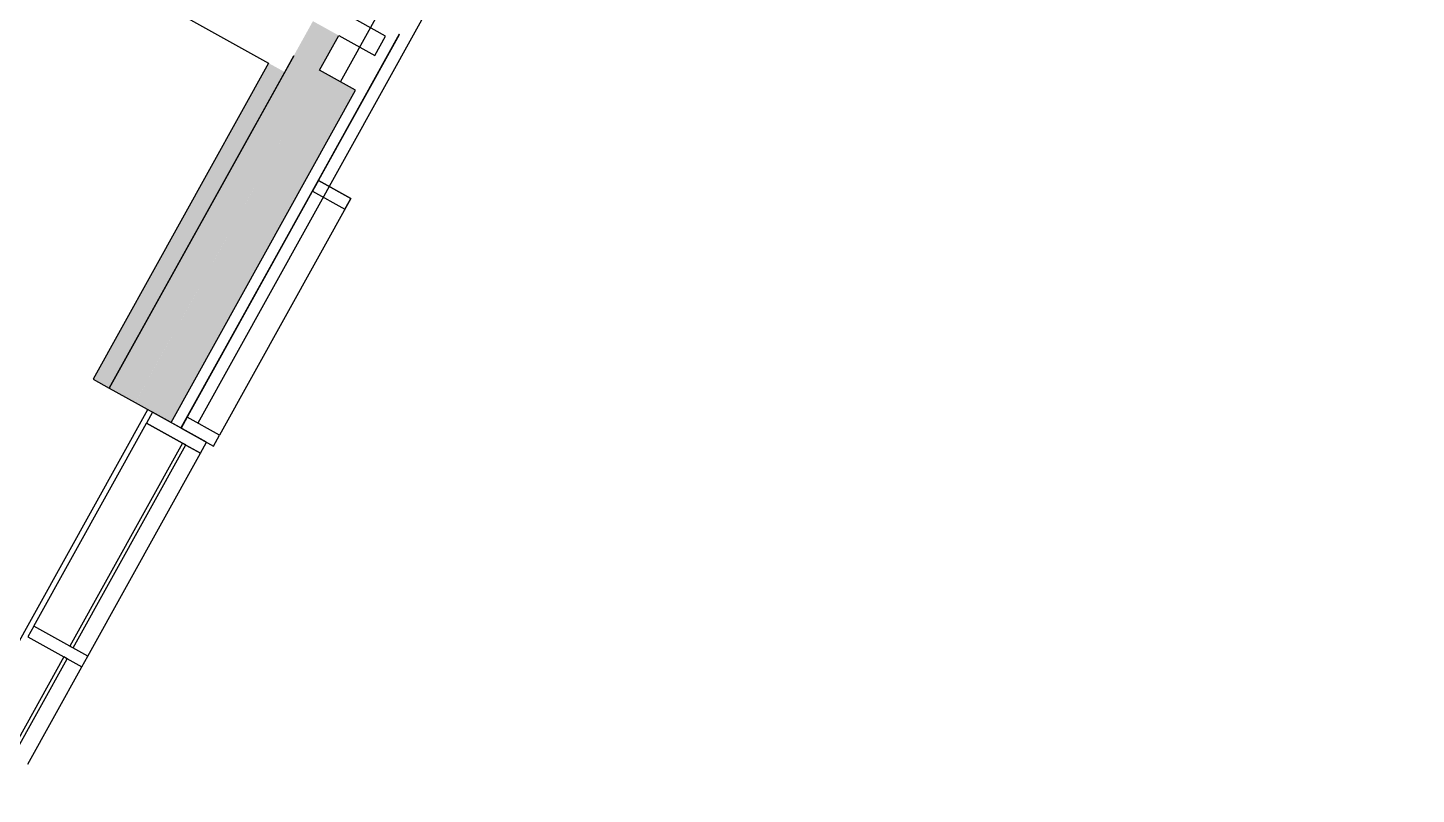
# Model space of a CAD drawing. Header units: metres. Extents: x 2.3 to 42.8, y 0.9 to 31.9.
# Drawn here: x 21.921 to 24.131, y 3.471 to 4.689 of the extents above; entities that cross this region are included whole.
import ezdxf

# ---------------------------------------------------------------- set-up
doc = ezdxf.new("R2010")
doc.units = ezdxf.units.M
for name, color, linetype in [('ARREDI', 9, 'Continuous'), ('PARETI_STRUTTURE', 7, 'Continuous'), ('PILASTRI_SETTI', 8, 'Continuous')]:
    doc.layers.add(name, color=color, linetype=linetype)

msp = doc.modelspace()

# ---------------------------------------------------------------- linework, layer by layer
at = {"layer": 'ARREDI'}
for points in [[(22.5124, 4.6791), (22.3787, 4.4383), (22.379, 4.4381), (22.5128, 4.6789)], [(22.3787, 4.4382), (22.1648, 4.0531), (22.1652, 4.0529), (22.3791, 4.4381)], [(22.1676, 4.0289), (21.9884, 3.7061), (21.9936, 3.7032), (22.1728, 4.026)], [(21.9788, 3.6889), (21.8928, 3.534), (21.898, 3.5311), (21.984, 3.686)]]:
    msp.add_lwpolyline(points, close=True, dxfattribs=at)
at = {"layer": 'PARETI_STRUTTURE'}
for points in [[(25.2989, 9.6563), (22.1919, 4.0605)], [(22.4187, 4.6036), (24.0969, 7.626)], [(21.0628, 5.3228), (22.3042, 4.6334)], [(22.4163, 4.6771), (22.4734, 4.6453), (22.4906, 4.6763), (22.4266, 4.7119)], [(22.3857, 4.622), (22.4163, 4.6771)], [(22.3444, 4.6449), (22.051, 4.1165), (22.0923, 4.0936)], [(22.3301, 4.6191), (22.3444, 4.6449)], [(22.3042, 4.6334), (22.0252, 4.1309), (22.051, 4.1165), (22.3301, 4.6191)], [(22.0923, 4.0935), (22.1494, 4.0618), (22.4428, 4.5903), (22.3857, 4.622)], [(22.4057, 4.6109), (22.3951, 4.6168)], [(22.3838, 4.4467), (22.4355, 4.418)], [(22.1747, 4.0701), (22.3743, 4.4295)], [(22.4355, 4.418), (22.2264, 4.0414)], [(20.4851, 1.1519), (22.1122, 4.0825)], [(22.1253, 4.0752), (22.1649, 4.0532)], [(22.2264, 4.0414), (22.1747, 4.0701)], [(21.9307, 3.7381), (22.1099, 4.0608)], [(22.1099, 4.0608), (22.1099, 4.0609)], [(22.1676, 4.0288), (22.1099, 4.0608)], [(22.1676, 4.0288), (22.1099, 4.0608), (22.1099, 4.0608)], [(22.196, 4.013), (22.1727, 4.0259)], [(22.1727, 4.0259), (22.196, 4.013), (22.196, 4.0131)], [(22.0168, 3.6903), (22.196, 4.013)], [(22.196, 4.0131), (22.196, 4.0131)], [(21.9212, 3.5182), (22.0072, 3.6731)]]:
    msp.add_lwpolyline(points, dxfattribs=at)
for points in [[(22.3838, 4.4467), (22.3743, 4.4295), (22.4259, 4.4008), (22.4355, 4.418)], [(22.1195, 4.0781), (22.11, 4.0609), (22.196, 4.0131), (22.2056, 4.0303)], [(22.1747, 4.0701), (22.1652, 4.0529), (22.2168, 4.0242), (22.2264, 4.0414)], [(21.9307, 3.7381), (21.9212, 3.7209), (22.0072, 3.6731), (22.0168, 3.6903)]]:
    msp.add_lwpolyline(points, close=True, dxfattribs=at)
at = {"layer": 'PILASTRI_SETTI'}
for points in [[(22.0923, 4.0936), (22.4163, 4.6771), (22.051, 4.1165), (22.375, 4.7)], [(22.051, 4.1165), (22.3301, 4.6191), (22.0252, 4.1309), (22.3042, 4.6334)], [(22.1494, 4.0618), (22.4428, 4.5903), (22.0923, 4.0935), (22.3857, 4.622)]]:
    msp.add_solid(points, dxfattribs=at)

doc.saveas('drawing.dxf')
